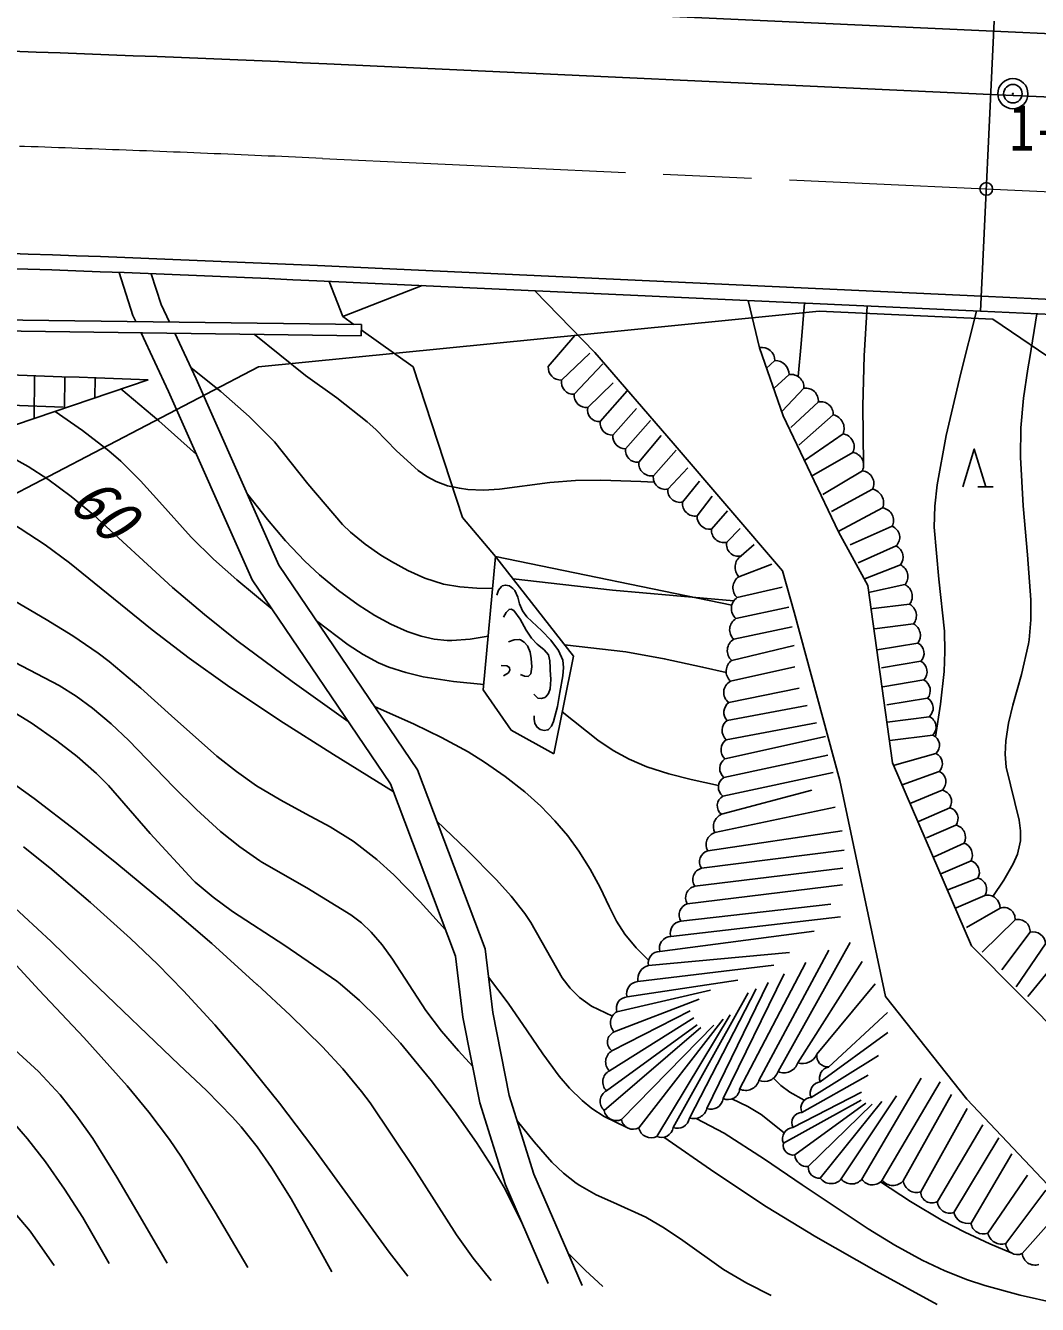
# Model space of a CAD drawing. Units: millimetres, scale not verified. Extents: x 40000 to 680000, y 20000 to 380000.
# Drawn here: x 333250 to 373303, y 241851 to 292494 of the extents above; entities that cross this region are included whole.
import ezdxf
from ezdxf.enums import TextEntityAlignment as Align

# ---------------------------------------------------------------- set-up
doc = ezdxf.new("R2010")
doc.units = ezdxf.units.MM
doc.header["$LTSCALE"] = 1000
doc.header["$PDMODE"] = 32
doc.header["$PDSIZE"] = 500
doc.linetypes.add('CHAIN', pattern=[18.5, 12, -1.5, 3.5, -1.5])
for name, color, linetype, lineweight in [('M-BGD', 7, 'Continuous', 25), ('M-BMK', 2, 'CHAIN', 13), ('M-BMK-ROW', 30, 'Continuous', 25), ('M-BMK-SRVR', 3, 'Continuous', 25), ('M-STR-STR1', 1, 'Continuous', 25)]:
    doc.layers.add(name, color=color, linetype=linetype, lineweight=lineweight)
doc.layers.add('M-BGD-HTXT', color=7, linetype='Continuous')
doc.layers.add('M-OTRS2', color=6, linetype='Continuous')
doc.styles.add('ＭＳ ゴシック', font='')
doc.styles.get('ＭＳ ゴシック').set_extended_font_data('MS Gothic')

# ---------------------------------------------------------------- blocks, each defined once
blk = doc.blocks.new('BUHIN240')
at = {"color": 7, "linetype": 'Continuous', "lineweight": 25}
blk.add_line((-721, -242), (-643, -837), dxfattribs=at)
blk.add_lwpolyline([(-800, 356), (744, 98), (-680, -551)], dxfattribs=at)
blk = doc.blocks.new('BUHIN252')
at = {"color": 3, "linetype": 'Continuous', "lineweight": 25}
for radius in [597, 366, 18]:
    blk.add_circle((0, 0), radius, dxfattribs=at)

msp = doc.modelspace()

# ---------------------------------------------------------------- linework, layer by layer
at = {"layer": 'M-BGD'}
for p, q in [((371566, 292267), (385053, 291647)), ((371451, 289770), (384938, 289150)), ((337502, 281013), (336950, 282716)), ((338621, 281454), (338227, 282667)), ((345263, 282365), (345808, 280969)), ((345808, 280969), (348947, 282196)), ((353405, 281991), (355787, 279550)), ((362307, 279738), (361858, 281602)), ((374663, 281614), (371084, 281779)), ((338949, 280752), (338621, 281454)), ((371056, 281178), (374665, 281013)), ((321763, 280974), (346541, 280654)), ((337616, 280769), (337502, 281013)), ((345812, 280971), (346248, 280658)), ((346535, 280214), (346541, 280654)), ((321663, 280535), (346535, 280214)), ((338911, 278005), (337824, 280327)), ((340003, 278503), (339157, 280310)), ((346539, 280450), (348587, 278982)), ((353941, 278993), (354986, 280221)), ((355787, 279550), (358890, 275951)), ((363236, 277044), (362307, 279738)), ((354466, 278458), (355586, 279526)), ((354968, 277896), (356097, 279096)), ((362913, 279229), (362561, 278912)), ((333587, 276930), (333605, 278628)), ((334792, 277339), (334805, 278586)), ((335996, 277747), (336005, 278542)), ((348587, 278982), (350549, 273008)), ((363470, 278672), (362880, 278135)), ((331232, 276131), (338101, 278461)), ((343275, 271127), (340003, 278503)), ((355507, 277368), (356508, 278352)), ((364060, 278132), (363197, 277224)), ((342221, 270543), (338911, 278005)), ((356000, 276814), (357068, 278026)), ((364632, 277591), (363542, 276579)), ((356495, 276279), (357432, 277336)), ((365435, 272445), (363236, 277044)), ((365221, 277076), (363863, 275881)), ((357001, 275738), (357990, 276852)), ((357520, 275206), (358403, 276266)), ((365610, 276325), (364090, 275265)), ((358103, 274665), (359006, 275676)), ((358890, 275951), (363210, 270900)), ((365999, 275593), (364365, 274648)), ((358672, 274138), (359464, 274984)), ((366374, 274866), (364805, 273921)), ((359251, 273623), (359926, 274450)), ((366780, 274132), (365150, 273249)), ((359832, 273075), (360434, 273862)), ((350549, 273008), (351857, 271466)), ((360402, 272553), (361037, 273272)), ((367175, 273392), (365446, 272472)), ((361003, 272034), (361543, 272579)), ((367551, 272664), (365890, 271932)), ((366594, 270315), (365435, 272445)), ((351857, 271466), (351368, 266195)), ((354939, 267518), (351857, 271466)), ((351857, 271466), (361207, 269545)), ((361571, 271489), (362097, 271938)), ((367710, 271886), (366210, 271220)), ((348762, 263020), (343275, 271127)), ((361485, 270670), (362790, 271162)), ((367879, 271134), (366437, 270578)), ((347690, 262464), (342221, 270543)), ((363210, 270900), (363671, 269270)), ((361424, 269841), (363197, 270261)), ((367567, 263303), (366594, 270315)), ((368052, 270356), (366617, 270042)), ((361370, 269011), (363465, 269468)), ((368242, 269581), (366700, 269402)), ((363671, 269270), (365481, 262604)), ((361281, 268190), (363591, 268678)), ((368398, 268805), (366851, 268602)), ((361202, 267357), (363670, 267941)), ((368570, 268036), (366954, 267775)), ((354160, 263651), (354939, 267518)), ((344669, 266899), (344687, 266900)), ((361148, 266532), (363701, 267100)), ((368690, 267323), (367131, 267054)), ((368812, 266579), (367188, 266308)), ((351368, 266195), (352471, 264586)), ((361082, 265684), (363873, 266256)), ((361021, 264978), (364190, 265567)), ((368955, 265853), (367341, 265600)), ((360988, 264213), (364554, 264877)), ((369023, 265126), (367351, 264909)), ((352471, 264586), (354160, 263651)), ((369164, 264392), (367456, 264189)), ((360932, 263454), (364921, 264344)), ((360893, 262714), (365001, 263607)), ((369288, 263670), (367652, 263201)), ((351443, 255932), (348762, 263020)), ((360853, 261979), (365223, 262920)), ((370692, 256047), (367567, 263303)), ((369418, 262956), (367953, 262424)), ((350269, 255643), (347690, 262464)), ((365481, 262604), (367296, 254045)), ((360803, 261261), (364374, 262222)), ((369528, 262217), (368298, 261699)), ((360532, 260533), (365299, 261544)), ((369836, 261520), (368594, 260975)), ((370080, 260832), (368916, 260330)), ((360253, 259818), (365576, 260606)), ((360001, 259124), (365659, 259836)), ((370403, 260122), (369212, 259580)), ((370675, 259416), (369485, 258896)), ((359737, 258410), (365596, 259123)), ((359444, 257713), (365582, 258465)), ((370940, 258736), (369758, 258268)), ((371226, 258046), (370081, 257555)), ((359193, 257030), (365123, 257706)), ((371827, 257546), (370496, 256775)), ((358791, 256423), (365505, 257200)), ((372421, 257080), (371122, 255805)), ((358360, 255824), (364463, 256632)), ((373013, 256589), (371897, 255098)), ((351749, 253413), (351443, 255932)), ((357909, 255271), (363494, 255786)), ((362277, 250721), (365044, 255874)), ((363036, 251072), (365891, 256182)), ((375407, 251295), (370692, 256047)), ((373629, 256129), (372458, 254422)), ((350563, 253224), (350269, 255643)), ((357490, 254635), (362875, 255285)), ((361513, 250380), (364138, 255394)), ((363816, 251424), (366361, 255430)), ((374224, 255638), (372929, 254040)), ((360858, 250005), (363279, 254939)), ((356658, 253439), (360358, 254297)), ((357060, 254027), (361448, 254691)), ((359525, 249231), (362173, 254353)), ((360218, 249608), (362643, 254602)), ((364570, 251762), (366886, 254541)), ((356554, 252641), (359914, 253945)), ((358880, 248857), (361853, 254184)), ((367296, 254045), (370509, 249973)), ((351233, 249829), (350563, 253224)), ((352398, 250126), (351749, 253413)), ((356462, 251891), (359555, 253481)), ((358235, 248499), (361138, 253321)), ((365036, 251253), (367365, 253411)), ((356152, 249536), (359986, 252814)), ((356243, 250311), (359840, 252927)), ((356361, 251105), (359698, 253204)), ((356838, 249172), (360490, 252913)), ((357529, 248841), (360866, 253141)), ((364708, 250669), (367385, 252618)), ((364343, 250049), (367009, 251713)), ((363983, 249456), (366601, 250928)), ((366350, 246807), (368704, 250806)), ((363622, 248853), (366338, 250259)), ((367162, 246768), (369451, 250672)), ((352246, 246589), (351233, 249829)), ((353372, 247007), (352398, 250126)), ((363247, 248241), (366331, 249942)), ((363703, 247770), (366507, 249819)), ((364234, 247309), (366756, 249775)), ((364707, 246854), (367151, 249886)), ((365538, 246821), (367727, 250112)), ((367992, 246748), (369905, 250168)), ((370509, 249973), (374166, 246110)), ((368682, 246309), (370528, 249608)), ((369347, 245926), (371149, 248969)), ((369999, 245490), (371773, 248447)), ((370677, 245072), (372288, 247811)), ((355277, 242604), (353372, 247007)), ((371343, 244679), (372906, 246976)), ((353938, 242675), (352246, 246589)), ((372053, 244263), (373633, 246374)), ((372703, 243864), (374288, 245656))]:
    msp.add_line(p, q, dxfattribs=at)
for points in [[(364089, 281500), (363948, 279887), (363836, 278595)], [(366559, 281386), (366450, 279410), (366393, 277434), (366422, 275131)], [(369268, 264331), (369466, 265627), (369607, 266920), (369640, 267710), (369622, 268510), (369397, 270570), (369220, 272625), (369247, 273460), (369335, 274305), (369692, 276263), (370269, 278731), (370897, 281187)], [(371538, 258011), (371978, 258650), (372350, 259297), (372511, 259686), (372614, 260091), (372629, 260203), (372637, 260610), (372583, 261034), (372070, 263127), (372032, 263642), (372054, 264165), (372160, 264872), (372328, 265577), (372672, 266790), (372955, 268009), (372979, 268167), (373038, 268962), (373037, 269759), (372906, 271529), (372736, 273469), (372628, 275404), (372648, 276569), (372757, 277740), (372927, 278907), (372999, 279352), (373284, 281077)], [(342302, 280269), (344333, 278643), (345569, 277751), (346774, 276807), (347117, 276493), (347938, 275654), (348788, 274873), (349135, 274633), (349508, 274436), (349954, 274274), (350423, 274169), (350751, 274127), (351380, 274101), (352007, 274136), (354009, 274400), (355016, 274478), (356024, 274495), (357602, 274444), (358138, 274416)], [(339799, 278938), (340974, 277999), (342106, 277017), (343098, 276008), (344429, 274348), (345800, 272736), (346116, 272436), (346693, 271962), (347319, 271527), (347739, 271266), (348382, 270910), (349058, 270606), (349796, 270376), (350440, 270268), (351107, 270219), (351739, 270200)], [(340016, 275514), (338523, 276843), (337024, 278110)], [(334419, 277212), (335498, 276461), (336544, 275660), (337016, 275248), (337805, 274462), (338554, 273630), (339810, 272231), (340688, 271370), (341614, 270546), (343006, 269384)], [(346014, 264940), (343798, 266514), (341614, 268139), (340326, 269166), (339068, 270244), (335938, 273115), (335056, 273845), (334137, 274526), (333357, 275033), (332548, 275488), (332226, 275648), (331433, 276004)], [(330069, 274169), (331438, 273480), (332783, 272737), (333039, 272582), (334027, 271927), (334990, 271216), (338262, 268569), (339732, 267444), (341245, 266364), (343320, 264973), (345437, 263626), (347803, 262164)], [(351564, 268311), (350850, 268197), (350125, 268143), (349937, 268146), (349422, 268201), (348904, 268319), (348351, 268504), (347702, 268792), (347073, 269137), (346417, 269557), (345631, 270127), (344883, 270744), (344305, 271282), (343545, 272085), (342829, 272931), (342031, 273932)], [(349876, 256682), (348873, 257791), (347826, 258859), (347154, 259466), (346437, 260030), (346211, 260190), (345301, 260759), (344346, 261285), (343358, 261818), (342396, 262390), (341597, 262949), (340824, 263563), (339031, 265163), (337817, 266258), (336560, 267309), (336123, 267639), (335119, 268325), (334071, 268968), (331337, 270566), (329896, 271501), (328480, 272492), (327371, 273293)], [(361289, 269714), (356486, 270138), (352546, 270583)], [(351907, 269935), (351972, 270132), (352087, 270286), (352111, 270301), (352250, 270337), (352407, 270302), (352543, 270207), (352618, 270119), (352731, 269862), (352803, 269596), (352924, 269322), (353097, 269081), (353682, 268519), (354041, 268153), (354348, 267752), (354513, 267368), (354545, 267069), (354516, 266745), (354395, 266081), (354304, 265526), (354150, 264941), (354071, 264754), (353952, 264617), (353920, 264600), (353772, 264581), (353616, 264624), (353496, 264707), (353415, 264851), (353388, 265034), (353384, 265153)], [(351679, 242796), (350974, 243681), (350312, 244610), (348628, 247239), (346893, 249835), (346552, 250283), (345802, 251183), (345002, 252050), (343728, 253305), (342412, 254517), (342404, 254523), (340619, 256140), (338787, 257719), (336865, 259316), (335245, 260616), (333589, 261884), (332077, 262969), (330530, 264004), (328966, 264979), (327363, 265907), (324900, 267199), (322867, 268157), (320800, 269065), (318979, 269838)], [(351387, 266401), (350183, 266525), (348994, 266708), (348297, 266872), (347624, 267092), (347217, 267263), (346609, 267586), (346016, 267970), (344769, 268920)], [(352165, 269073), (352277, 269256), (352391, 269374), (352478, 269388), (352572, 269337), (352822, 268994), (353064, 268551), (353271, 268241), (353498, 268003), (353571, 267941), (353778, 267770), (353944, 267580), (354008, 267342), (354016, 267060), (354019, 266975), (354045, 266601), (354016, 266225), (353953, 266049), (353841, 265910), (353808, 265888), (353670, 265844), (353532, 265863), (353370, 266019)], [(352365, 268090), (352588, 268167), (352808, 268179), (352835, 268172), (352987, 268080), (353114, 267928), (353131, 267903), (353223, 267682), (353267, 267424), (353288, 267104), (353249, 266825), (353141, 266714), (353002, 266729), (352835, 266795)], [(354588, 267968), (357009, 267695), (358530, 267422), (360051, 267089), (360984, 266875)], [(332221, 267589), (334582, 266359), (335251, 265935), (335899, 265466), (336633, 264846), (337331, 264177), (339100, 262350), (340012, 261447), (340971, 260582), (341727, 259976), (342523, 259416), (342599, 259366), (344389, 258344), (346125, 257285), (346541, 256956), (346926, 256597), (347371, 256089), (347779, 255529), (349095, 253487), (349714, 252675), (350385, 251897), (350948, 251276)], [(352071, 267147), (352306, 267144), (352400, 267079), (352415, 266973), (352368, 266865), (352173, 266747)], [(332415, 265535), (333467, 264879), (334488, 264171), (335292, 263545), (336057, 262872), (336538, 262399), (338187, 260505), (339878, 258653), (339958, 258579), (340680, 257972), (341441, 257411), (343517, 256059), (345568, 254651), (345701, 254546), (346468, 253880), (347194, 253168), (348086, 252194), (348942, 251169), (349306, 250714), (350229, 249510), (351106, 248267), (351697, 247340), (352241, 246387), (352921, 245028)], [(357913, 255489), (357419, 255977), (356967, 256507), (356636, 257033), (356348, 257603), (355994, 258357), (355602, 259092), (355154, 259802), (354711, 260406), (354204, 261008), (353644, 261579), (353010, 262146), (352232, 262760), (351421, 263326), (350768, 263731), (349719, 264306), (348633, 264832), (347062, 265533)], [(360679, 262405), (359600, 262637), (358715, 262859), (357840, 263141), (357137, 263442), (356504, 263793), (355900, 264198), (354495, 265312)], [(349529, 260993), (350722, 259848), (351886, 258667), (352471, 258019), (353014, 257327), (353246, 256980), (354493, 254778), (354812, 254377), (355181, 254009), (355654, 253662), (356480, 253269)], [(333172, 259978), (334204, 259141), (335821, 257767), (337403, 256343), (338470, 255321), (339505, 254269), (340738, 252917), (341933, 251519), (343297, 249818), (344620, 248072), (344762, 247878), (347648, 243925), (348376, 242973)], [(332646, 257724), (334257, 256225), (335836, 254687), (339329, 251343), (340411, 250326), (341446, 249270), (341788, 248881), (342411, 248096), (342987, 247273), (343760, 246027), (344487, 244742), (345368, 243135)], [(342048, 243312), (340758, 245511), (339419, 247676), (338941, 248382), (338133, 249459), (337273, 250506), (335561, 252415), (333794, 254298), (332587, 255600)], [(351578, 254815), (352359, 253775), (353108, 252688), (353719, 251772), (354372, 250887), (354776, 250417), (355278, 249923), (355667, 249608), (356157, 249291), (357056, 248857)], [(338860, 243483), (337785, 245314), (336865, 246894), (335907, 248421), (335284, 249309), (334616, 250156), (333766, 251079), (332824, 251930)], [(362855, 250811), (363147, 250522), (363497, 250254), (364069, 249936)], [(361212, 249987), (361835, 249684), (362373, 249368), (363285, 248650)], [(332577, 249274), (333326, 248410), (334037, 247497), (334796, 246417), (335514, 245288), (335824, 244768), (336565, 243475)], [(374030, 241902), (372619, 242220), (371219, 242596), (370540, 242822), (369635, 243182), (368743, 243603), (367663, 244191), (366598, 244838), (363991, 246592), (362505, 247608), (360905, 248632), (359789, 249212)], [(352710, 249126), (353376, 248284), (354084, 247485), (354545, 247049), (355048, 246656), (355195, 246558), (355840, 246197), (356522, 245886), (357803, 245304), (358546, 244871), (359265, 244382), (360879, 243238), (361806, 242696), (362762, 242203)], [(358518, 248471), (360533, 247078), (362582, 245718), (364527, 244521), (366915, 243162), (369330, 241851)], [(334388, 243397), (333427, 244746), (330598, 248085)], [(367095, 246702), (368280, 245928), (369565, 245156), (370425, 244708), (371426, 244251), (372258, 243900)], [(356107, 242559), (355399, 243204), (354720, 243892)]]:
    msp.add_lwpolyline(points, dxfattribs=at)
for centre, radius, start, end in [((362390, 279225), 523, 0.442, 99.1842), ((299074, -711712), 990942, 87.74291, 89.0093), ((362919, 278678), 551, 359.4266, 90.6105), ((354432, 278949), 492, 174.9635, 273.9739), ((363547, 278164), 515, 356.4923, 98.5773), ((354940, 278376), 482, 170.2454, 273.3489), ((364132, 277636), 501, 354.7835, 98.2773), ((299074, -711712), 989742, 87.93499, 89.21596), ((355451, 277850), 485, 174.5425, 276.582), ((364728, 277106), 494, 356.4652, 101.2389), ((355950, 277266), 455, 167.0735, 276.2779), ((365102, 276538), 551, 337.2192, 77.608), ((356465, 276747), 470, 171.8115, 273.746), ((356995, 276239), 501, 175.4542, 270.7422), ((365534, 275815), 516, 334.469, 81.453), ((357466, 275672), 469, 171.9784, 276.6719), ((365910, 275087), 514, 334.5775, 80.0853), ((358023, 275162), 504, 175.0133, 279.2296), ((358575, 274604), 476, 172.5905, 281.7708), ((366308, 274350), 520, 335.2228, 82.6662), ((359154, 274096), 483, 175.0887, 281.6076), ((366660, 273593), 553, 338.7588, 77.4699), ((359752, 273572), 504, 174.1483, 279.1603), ((360333, 273049), 502, 177.078, 277.9456), ((367106, 272896), 502, 332.4549, 82.0183), ((360887, 272507), 487, 174.6358, 283.851), ((367380, 272223), 472, 314.3949, 68.7989), ((361470, 271952), 474, 169.9542, 282.2775), ((361872, 271043), 538, 124.0363, 223.966), ((367492, 271442), 494, 321.4798, 63.8102), ((367686, 270683), 491, 318.1618, 66.9159), ((361775, 270232), 525, 123.5774, 228.113), ((367845, 269894), 506, 321.8064, 65.814), ((361707, 269406), 519, 122.9786, 229.5553), ((368002, 269129), 512, 320.7364, 61.9818), ((361642, 268566), 522, 121.4296, 226.1934), ((368139, 268343), 530, 324.5297, 60.6385), ((361547, 267744), 519, 120.8404, 228.3203), ((368369, 267636), 448, 315.7842, 63.3618), ((361521, 266922), 539, 126.214, 226.3051), ((368458, 266903), 480, 317.5013, 61.1014), ((361395, 266086), 509, 118.9384, 232.1333), ((368578, 266156), 484, 321.3014, 61.0345), ((361373, 265303), 480, 127.3632, 222.7483), ((368721, 265465), 454, 311.7566, 58.8893), ((361315, 264582), 493, 126.6138, 228.4602), ((368841, 264711), 454, 315.4547, 66.3408), ((368996, 263992), 434, 312.216, 67.1873), ((361266, 263811), 489, 124.6583, 226.8796), ((361194, 263069), 466, 124.22, 229.7001), ((369099, 263267), 445, 315.6752, 64.9465), ((369233, 262551), 446, 311.4982, 65.4981), ((361112, 262333), 439, 120.0339, 233.8817), ((361053, 261604), 424, 117.9671, 233.9433), ((369439, 261761), 464, 328.665, 78.9818), ((369719, 261091), 445, 324.4119, 74.7301), ((361000, 260773), 526, 112.0274, 207.0855), ((369959, 260348), 499, 333.0454, 75.8763), ((360681, 260063), 493, 107.62, 209.8259), ((360401, 259371), 471, 108.3847, 211.6808), ((370223, 259648), 508, 332.8624, 69.1471), ((370546, 258974), 460, 328.907, 73.8024), ((360137, 258668), 476, 106.6818, 212.8307), ((359846, 257954), 469, 103.3834, 210.9047), ((370838, 258290), 458, 327.8732, 77.1412), ((371329, 257559), 498, 358.522, 101.9069), ((359579, 257276), 458, 107.1505, 212.4857), ((371969, 257117), 453, 355.395, 108.4093), ((359238, 256563), 469, 95.5512, 197.3723), ((372539, 256621), 475, 356.1568, 104.474), ((358806, 255958), 465, 91.8845, 196.7183), ((373130, 256104), 499, 2.9203, 103.6356), ((358351, 255371), 454, 88.8549, 192.7696), ((358031, 254734), 550, 102.8136, 190.3759), ((357518, 254159), 477, 93.4355, 196.0616), ((357078, 253583), 444, 92.3707, 198.8989), ((356905, 253001), 503, 119.5233, 225.7264), ((356717, 252240), 433, 112.106, 233.8498), ((356704, 251460), 494, 119.2856, 226.0493), ((364015, 251990), 600, 250.6246, 337.6941), ((365011, 251699), 446, 171.7623, 273.1835), ((363268, 251596), 574, 246.1369, 342.5573), ((365114, 250825), 435, 100.3312, 201.0951), ((356602, 250664), 503, 118.6582, 224.4891), ((361753, 250870), 545, 243.9024, 344.1713), ((362489, 251260), 579, 248.5721, 340.9835), ((356481, 249890), 483, 119.4806, 227.1133), ((361057, 250418), 458, 244.3402, 355.3371), ((364756, 250223), 448, 96.1867, 202.8049), ((360377, 250066), 486, 250.8863, 352.7322), ((364353, 249638), 412, 91.3572, 206.1616), ((356639, 249625), 495, 190.3512, 293.6861), ((357306, 249263), 477, 191.0099, 297.7349), ((359054, 249300), 476, 248.5451, 351.6936), ((359692, 249749), 544, 252.0764, 344.9877), ((364003, 249034), 422, 92.7059, 205.5092), ((358012, 248938), 493, 191.4246, 296.914), ((358420, 248926), 465, 246.5162, 351.4975), ((363654, 248412), 442, 94.1871, 202.8006), ((363637, 248163), 398, 168.6822, 279.4989), ((364197, 247802), 495, 183.6433, 274.285), ((364655, 247274), 423, 175.3493, 276.9685), ((365136, 247162), 528, 215.6156, 319.756), ((365950, 247144), 523, 218.1282, 319.9163), ((366771, 247097), 511, 214.5482, 319.939), ((367585, 247095), 535, 217.6856, 319.5983), ((368518, 246812), 529, 186.9213, 288.1132), ((369128, 246315), 446, 180.8104, 299.3079), ((369832, 245947), 486, 182.4522, 290.0232), ((370548, 245622), 565, 193.5005, 283.1397), ((371161, 245132), 488, 187.1403, 291.8513), ((371891, 244800), 562, 192.4414, 286.757), ((372513, 244283), 460, 182.4775, 294.5039), ((373200, 243907), 498, 184.9255, 288.9614)]:
    msp.add_arc(centre, radius, start, end, dxfattribs=at)
at = {"layer": 'M-BMK'}
msp.add_lwpolyline([(345004, 287232), (376275, 285794), (476169, 281201), (576064, 276608)], dxfattribs=at)
msp.add_arc((299074, -711713), 1000000, 87.36749, 91.30348, dxfattribs=at)
at = {"layer": 'M-BMK-ROW'}
for p, q in [((364661, 281185), (342466, 278976)), ((371537, 280869), (364661, 281185)), ((374449, 278883), (371537, 280869)), ((342466, 278976), (324839, 269783))]:
    msp.add_line(p, q, dxfattribs=at)
at = {"layer": 'M-OTRS2'}
msp.add_point((371279, 286025), dxfattribs=at)
at = {"layer": 'M-STR-STR1'}
for p, q in [((345291, 293476), (371566, 292267)), ((371056, 281178), (371585, 292666)), ((345176, 290978), (371451, 289770)), ((344809, 282987), (371084, 281779)), ((344781, 282387), (371056, 281179))]:
    msp.add_line(p, q, dxfattribs=at)
for radius, end in [(1003750, 89.12098), (995750, 89.12629), (995150, 89.12629)]:
    msp.add_arc((299074, -711712), radius, 87.36749, end, dxfattribs=at)

# ---------------------------------------------------------------- block references
at = {"layer": 'M-BGD', "rotation": 82.51266}
msp.add_blockref('BUHIN240', (370802, 274973), dxfattribs=at)
at = {"layer": 'M-BMK-SRVR', "rotation": 82.51266}
msp.add_blockref('BUHIN252', (372332, 289796), dxfattribs=at)

# ---------------------------------------------------------------- texts
at = {"layer": 'M-BGD-HTXT', "style": 'ＭＳ ゴシック', "oblique": 15, "width": 0.95}
msp.add_text('60', height=1833, rotation=318.417, dxfattribs=at).set_placement((334480, 273076), align=Align.BOTTOM_LEFT)
at = {"layer": 'M-BMK-SRVR', "style": 'ＭＳ ゴシック', "width": 0.8}
msp.add_text('1-2-0-3', height=1833, dxfattribs=at).set_placement((372191, 286992), align=Align.BOTTOM_LEFT)

doc.saveas('drawing.dxf')
